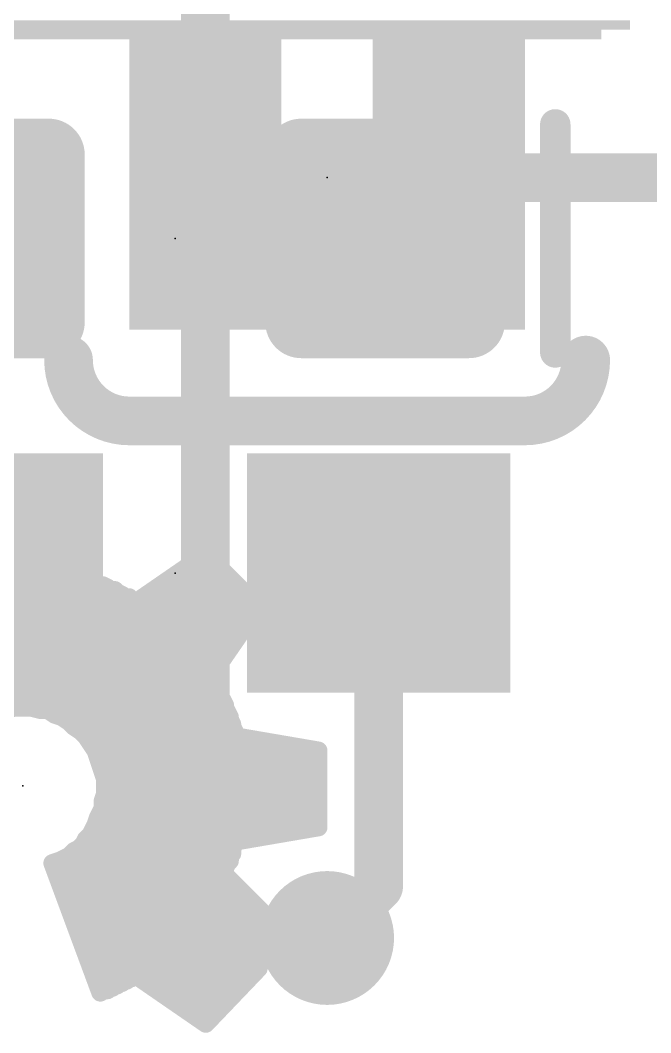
# Model space of a CAD drawing. Extents: x -15.2 to 25.5, y -11.4 to 25.5.
# Drawn here: x 2.529 to 5.161, y 2.779 to 7.007 of the extents above; entities that cross this region are included whole.
import ezdxf

# ---------------------------------------------------------------- set-up
doc = ezdxf.new("R2010")
doc.units = 0
for name, color, linetype in [('1', 12, 'CONTINUOUS'), ('16', 132, 'CONTINUOUS'), ('18', 110, 'CONTINUOUS'), ('21', 41, 'CONTINUOUS'), ('22', 40, 'CONTINUOUS'), ('23', 53, 'CONTINUOUS'), ('24', 53, 'CONTINUOUS')]:
    doc.layers.add(name, color=color, linetype=linetype)

# ---------------------------------------------------------------- blocks, each defined once
blk = doc.blocks.new('RECT160000X160000R30')
at = {"const_width": 0.15}
blk.add_lwpolyline([(0.425, -0.35), (0.425, 0.35, 0.4142), (0.35, 0.425), (-0.35, 0.425, 0.4142), (-0.425, 0.35), (-0.425, -0.35, 0.4142), (-0.35, -0.425), (0.35, -0.425, 0.4142)], format="xyb", close=True, dxfattribs=at)
blk.add_solid([(-0.3754, -0.3754), (0.3754, -0.3754), (-0.3754, 0.3754), (0.3754, 0.3754)])
blk = doc.blocks.new('RECT')
blk.add_solid([(-0.5, -0.5), (0.5, -0.5), (-0.5, 0.5), (0.5, 0.5)])
blk = doc.blocks.new('ROUNDV')
at = {"const_width": 0.5}
blk.add_lwpolyline([(0, -0.25, 1), (0, 0.25, 1), (0, -0.25)], format="xyb", dxfattribs=at)

msp = doc.modelspace()

# ---------------------------------------------------------------- linework, layer by layer
at = {"layer": '1', "const_width": 0.2032}
for points in [[(4.025, 4.699), (4.025, 3.39)], [(4.025, 3.39), (3.81, 3.175)]]:
    msp.add_lwpolyline(points, dxfattribs=at)
at = {"layer": '1', "const_width": 0.1016}
for points in [[(4.0758, 4.699, 1), (3.9742, 4.699)], [(4.0609, 3.3541, 1), (3.9891, 3.4259)], [(3.9742, 3.39, 1), (4.0758, 3.39)], [(3.7741, 3.2109, 1), (3.8459, 3.1391)]]:
    msp.add_lwpolyline(points, format="xyb", dxfattribs=at)
at = {"layer": '16'}
for points, const_width in [([(3.302, 6.35), (3.302, 8.89)], 0.2032), ([(4.191, 6.35), (3.429, 6.35)], 0.254), ([(3.302, 3.429), (3.302, 6.35)], 0.2032), ([(4.318, 6.35), (6.096, 6.35)], 0.2032), ([(3.556, 3.175), (3.302, 3.429)], 0.2032), ([(3.81, 3.175), (3.556, 3.175)], 0.2032)]:
    msp.add_lwpolyline(points, dxfattribs=dict(at, const_width=const_width))
for points, const_width in [([(3.429, 6.4135, 1), (3.429, 6.2865)], 0.127), ([(4.191, 6.2865, 1), (4.191, 6.4135)], 0.127), ([(3.3528, 6.35, 1), (3.2512, 6.35)], 0.1016), ([(4.318, 6.4008, 1), (4.318, 6.2992)], 0.1016), ([(3.2512, 6.35, 1), (3.3528, 6.35)], 0.1016), ([(3.3379, 3.4649, 1), (3.2661, 3.3931)], 0.1016), ([(3.2512, 3.429, 1), (3.3528, 3.429)], 0.1016), ([(3.556, 3.2258, 1), (3.556, 3.1242)], 0.1016), ([(3.5201, 3.1391, 1), (3.5919, 3.2109)], 0.1016), ([(3.81, 3.1242, 1), (3.81, 3.2258)], 0.1016)]:
    msp.add_lwpolyline(points, format="xyb", dxfattribs=dict(at, const_width=const_width))
at = {"layer": '21', "const_width": 0.127}
msp.add_lwpolyline([(4.7625, 6.5723), (4.7625, 5.6198)], dxfattribs=at)
at = {"layer": '21', "const_width": 0.0635}
for points in [[(4.7942, 6.5723, 1), (4.7308, 6.5723)], [(4.7308, 5.6198, 1), (4.7942, 5.6198)]]:
    msp.add_lwpolyline(points, format="xyb", dxfattribs=at)
at = {"layer": '22'}
for points, const_width in [([(2.7305, 5.588, 0.4142), (2.9845, 5.334)], 0.2032), ([(2.7813, 5.588, 1), (2.6797, 5.588)], 0.1016), ([(4.6355, 5.334, 0.4142), (4.8895, 5.588)], 0.2032), ([(4.9403, 5.588, 1), (4.8387, 5.588)], 0.1016), ([(2.9845, 5.3848, 1), (2.9845, 5.2832)], 0.1016), ([(2.9845, 5.2832, 1), (2.9845, 5.3848)], 0.1016), ([(4.6355, 5.3848, 1), (4.6355, 5.2832)], 0.1016), ([(4.6355, 5.2832, 1), (4.6355, 5.3848)], 0.1016), ([(2.7221, 5.0306, 1), (2.6847, 5.0242)], 0.038), ([(2.7034, 5.0084, 1), (2.7034, 5.0464)], 0.038), ([(2.7053, 4.997, 1), (2.7053, 5.035)], 0.038), ([(2.7184, 4.921, 1), (2.7184, 4.959)], 0.038), ([(2.7314, 4.845, 1), (2.7314, 4.883)], 0.038), ([(2.7444, 4.769, 1), (2.7444, 4.807)], 0.038), ([(3.3168, 4.7908, 1), (3.29, 4.7639)], 0.038), ([(3.3142, 4.7617, 1), (3.2926, 4.793)], 0.038), ([(2.7575, 4.693, 1), (2.7575, 4.731)], 0.038), ([(3.2086, 4.731, 1), (3.2086, 4.693)], 0.038), ([(3.3688, 4.693, 1), (3.3688, 4.731)], 0.038), ([(2.7634, 4.6964, 1), (2.7634, 4.6584)], 0.038), ([(2.7447, 4.6742, 1), (2.7821, 4.6806)], 0.038), ([(2.7819, 4.6944, 1), (2.7649, 4.6604)], 0.038), ([(2.7734, 4.6584, 1), (2.7734, 4.6964)], 0.038), ([(2.7934, 4.6864, 1), (2.7934, 4.6484)], 0.038), ([(2.7849, 4.6504, 1), (2.8019, 4.6844)], 0.038), ([(2.8268, 4.6808, 1), (2.8, 4.6539)], 0.038), ([(2.8234, 4.6764, 1), (2.8234, 4.6384)], 0.038), ([(2.8134, 4.6484, 1), (2.8134, 4.6864)], 0.038), ([(2.8519, 4.6744, 1), (2.8349, 4.6404)], 0.038), ([(2.8434, 4.6384, 1), (2.8434, 4.6764)], 0.038), ([(2.81, 4.6439, 1), (2.8368, 4.6708)], 0.038), ([(2.8634, 4.6664, 1), (2.8634, 4.6284)], 0.038), ([(2.8819, 4.6644, 1), (2.8649, 4.6304)], 0.038), ([(2.8549, 4.6304, 1), (2.8719, 4.6644)], 0.038), ([(2.8734, 4.6284, 1), (2.8734, 4.6664)], 0.038), ([(2.9068, 4.6508, 1), (2.88, 4.6239)], 0.038), ([(2.9034, 4.6464, 1), (2.9034, 4.6084)], 0.038), ([(2.8849, 4.6204, 1), (2.9019, 4.6544)], 0.038), ([(2.89, 4.6139, 1), (2.9168, 4.6408)], 0.038), ([(2.8948, 4.617, 1), (2.8948, 4.655)], 0.038), ([(2.9368, 4.6408, 1), (2.91, 4.6139)], 0.038), ([(2.9419, 4.6344, 1), (2.9249, 4.6004)], 0.038), ([(2.9234, 4.6084, 1), (2.9234, 4.6464)], 0.038), ([(3.0984, 4.655, 1), (3.0984, 4.617)], 0.038), ([(3.4448, 4.617, 1), (3.4448, 4.655)], 0.038), ([(2.92, 4.6039, 1), (2.9468, 4.6308)], 0.038), ([(2.9668, 4.6208, 1), (2.94, 4.5939)], 0.038), ([(2.9634, 4.6164, 1), (2.9634, 4.5784)], 0.038), ([(2.9449, 4.5904, 1), (2.9619, 4.6244)], 0.038), ([(2.95, 4.5839, 1), (2.9768, 4.6108)], 0.038), ([(2.9968, 4.6108, 1), (2.97, 4.5839)], 0.038), ([(3.0019, 4.6044, 1), (2.9849, 4.5704)], 0.038), ([(2.98, 4.5739, 1), (3.0068, 4.6008)], 0.038), ([(2.9834, 4.5784, 1), (2.9834, 4.6164)], 0.038), ([(3.0026, 4.593, 1), (3.0242, 4.5617)], 0.038), ([(3.0049, 4.5604, 1), (3.0219, 4.5944)], 0.038), ([(3.539, 4.5466, 1), (3.5078, 4.5682)], 0.038), ([(3.51, 4.5439, 1), (3.5368, 4.5708)], 0.038), ([(3.5208, 4.541, 1), (3.5208, 4.579)], 0.038), ([(3.4728, 4.465, 1), (3.4728, 4.503)], 0.038), ([(3.4204, 4.389, 1), (3.4204, 4.427)], 0.038), ([(3.368, 4.313, 1), (3.368, 4.351)], 0.038), ([(3.3368, 4.2808, 1), (3.31, 4.2539)], 0.038), ([(3.3078, 4.2782, 1), (3.339, 4.2566)], 0.038), ([(3.3524, 4.2574, 1), (3.3144, 4.2574)], 0.038), ([(3.3468, 4.2508, 1), (3.32, 4.2239)], 0.038), ([(3.32, 4.2439, 1), (3.3468, 4.2708)], 0.038), ([(3.3334, 4.237, 1), (3.3334, 4.275)], 0.038), ([(3.3144, 4.2374, 1), (3.3524, 4.2374)], 0.038), ([(3.3604, 4.2359, 1), (3.3264, 4.2189)], 0.038), ([(3.33, 4.2139, 1), (3.3568, 4.2408)], 0.038), ([(3.3668, 4.2208, 1), (3.34, 4.1939)], 0.038), ([(3.3364, 4.1989, 1), (3.3704, 4.2159)], 0.038), ([(3.3824, 4.1974, 1), (3.3444, 4.1974)], 0.038), ([(3.35, 4.1839, 1), (3.3768, 4.2108)], 0.038), ([(3.3768, 4.1908, 1), (3.35, 4.1639)], 0.038), ([(3.3444, 4.1774, 1), (3.3824, 4.1774)], 0.038), ([(3.3904, 4.1759, 1), (3.3564, 4.1589)], 0.038), ([(3.36, 4.1539, 1), (3.3868, 4.1808)], 0.038), ([(3.3634, 4.161, 1), (3.3634, 4.199)], 0.038), ([(3.4024, 4.1474, 1), (3.3644, 4.1474)], 0.038), ([(2.5094, 4.1193, 1), (2.4974, 4.1554)], 0.038), ([(2.578, 4.1558, 1), (2.5688, 4.1189)], 0.038), ([(2.5734, 4.1184, 1), (2.5734, 4.1564)], 0.038), ([(2.6134, 4.1464, 1), (2.6134, 4.1084)], 0.038), ([(2.6088, 4.1089, 1), (2.618, 4.1458)], 0.038), ([(2.6539, 4.1432, 1), (2.6329, 4.1116)], 0.038), ([(2.6434, 4.1084, 1), (2.6434, 4.1464)], 0.038), ([(2.6794, 4.1254, 1), (2.6674, 4.0893)], 0.038), ([(3.4004, 4.1459, 1), (3.3664, 4.1289)], 0.038), ([(3.3644, 4.1374, 1), (3.4024, 4.1374)], 0.038), ([(3.3664, 4.1389, 1), (3.4004, 4.1559)], 0.038), ([(2.6629, 4.0916, 1), (2.6839, 4.1232)], 0.038), ([(2.6835, 4.123, 1), (2.6835, 4.085)], 0.038), ([(2.7139, 4.1132, 1), (2.6929, 4.0816)], 0.038), ([(2.6974, 4.0793, 1), (2.7094, 4.1154)], 0.038), ([(2.7468, 4.0908, 1), (2.72, 4.0639)], 0.038), ([(2.7229, 4.0616, 1), (2.7439, 4.0932)], 0.038), ([(3.4224, 4.0974, 1), (3.3844, 4.0974)], 0.038), ([(3.4204, 4.0959, 1), (3.3864, 4.0789)], 0.038), ([(3.3844, 4.0874, 1), (3.4224, 4.0874)], 0.038), ([(3.3864, 4.0889, 1), (3.4204, 4.1059)], 0.038), ([(3.4324, 4.0674, 1), (3.3944, 4.0674)], 0.038), ([(3.4001, 4.085, 1), (3.4001, 4.123)], 0.038), ([(2.7639, 4.0732, 1), (2.7429, 4.0416)], 0.038), ([(2.74, 4.0439, 1), (2.7668, 4.0708)], 0.038), ([(2.7968, 4.0508, 1), (2.77, 4.0239)], 0.038), ([(2.7729, 4.0216, 1), (2.7939, 4.0532)], 0.038), ([(2.7928, 4.047, 1), (2.7928, 4.009)], 0.038), ([(3.4304, 4.0659, 1), (3.3964, 4.0489)], 0.038), ([(3.3944, 4.0574, 1), (3.4324, 4.0574)], 0.038), ([(3.3964, 4.0589, 1), (3.4304, 4.0759)], 0.038), ([(3.4424, 4.0374, 1), (3.4044, 4.0374)], 0.038), ([(3.4064, 4.0289, 1), (3.4404, 4.0459)], 0.038), ([(3.4234, 4.009, 1), (3.4234, 4.047)], 0.038), ([(2.8192, 4.0279, 1), (2.7876, 4.0068)], 0.038), ([(2.79, 4.0039, 1), (2.8168, 4.0308)], 0.038), ([(3.4266, 4.0361, 1), (3.4202, 3.9986)], 0.038), ([(3.4044, 4.0174, 1), (3.4424, 4.0174)], 0.038), ([(2.8614, 3.9634, 1), (2.8254, 3.9514)], 0.038), ([(2.8452, 3.971, 1), (2.8452, 3.933)], 0.038), ([(2.8276, 3.9468, 1), (2.8592, 3.9679)], 0.038), ([(3.7924, 3.9574, 1), (3.7544, 3.9574)], 0.038), ([(3.7702, 3.9386, 1), (3.7766, 3.9761)], 0.038), ([(3.7734, 3.933, 1), (3.7734, 3.971)], 0.038), ([(2.8705, 3.895, 1), (2.8705, 3.857)], 0.038), ([(3.7734, 3.857, 1), (3.7734, 3.895)], 0.038), ([(2.9024, 3.8374, 1), (2.8644, 3.8374)], 0.038), ([(2.8654, 3.8314, 1), (2.9014, 3.8434)], 0.038), ([(2.8834, 3.819, 1), (2.8834, 3.781)], 0.038), ([(2.9014, 3.7714, 1), (2.8654, 3.7834)], 0.038), ([(3.7734, 3.781, 1), (3.7734, 3.819)], 0.038), ([(2.8924, 3.7474, 1), (2.8544, 3.7474)], 0.038), ([(2.8554, 3.7534, 1), (2.8914, 3.7414)], 0.038), ([(2.8644, 3.7774, 1), (2.9024, 3.7774)], 0.038), ([(2.8734, 3.743, 1), (2.8734, 3.705)], 0.038), ([(2.8544, 3.7174, 1), (2.8924, 3.7174)], 0.038), ([(2.8904, 3.7089, 1), (2.8564, 3.7259)], 0.038), ([(3.7734, 3.705, 1), (3.7734, 3.743)], 0.038), ([(2.8436, 3.667, 1), (2.8436, 3.629)], 0.038), ([(2.8604, 3.6389, 1), (2.8264, 3.6559)], 0.038), ([(2.8364, 3.6859, 1), (2.8704, 3.6689)], 0.038), ([(2.8714, 3.6714, 1), (2.8354, 3.6834)], 0.038), ([(3.7734, 3.629, 1), (3.7734, 3.667)], 0.038), ([(2.8368, 3.5939, 1), (2.81, 3.6208)], 0.038), ([(2.8254, 3.6534, 1), (2.8614, 3.6414)], 0.038), ([(3.7544, 3.6374, 1), (3.7924, 3.6374)], 0.038), ([(3.7766, 3.6186, 1), (3.7702, 3.6561)], 0.038), ([(2.7764, 3.5759, 1), (2.8104, 3.5589)], 0.038), ([(2.7957, 3.591, 1), (2.7957, 3.553)], 0.038), ([(2.8068, 3.5539, 1), (2.78, 3.5808)], 0.038), ([(2.79, 3.6008, 1), (2.8168, 3.5739)], 0.038), ([(2.8204, 3.5789, 1), (2.7864, 3.5959)], 0.038), ([(2.8064, 3.6159, 1), (2.8404, 3.5989)], 0.038), ([(3.4424, 3.5774, 1), (3.4044, 3.5774)], 0.038), ([(3.4202, 3.5961, 1), (3.4266, 3.5586)], 0.038), ([(3.4404, 3.5589, 1), (3.4064, 3.5759)], 0.038), ([(3.4234, 3.553, 1), (3.4234, 3.591)], 0.038), ([(2.7419, 3.5004, 1), (2.7249, 3.5344)], 0.038), ([(2.7449, 3.5544, 1), (2.7619, 3.5204)], 0.038), ([(2.7668, 3.5239, 1), (2.74, 3.5508)], 0.038), ([(2.76, 3.5608, 1), (2.7868, 3.5339)], 0.038), ([(2.7819, 3.5304, 1), (2.7649, 3.5644)], 0.038), ([(3.4224, 3.5174, 1), (3.3844, 3.5174)], 0.038), ([(3.4324, 3.5474, 1), (3.3944, 3.5474)], 0.038), ([(3.3964, 3.5559, 1), (3.4304, 3.5389)], 0.038), ([(3.4268, 3.5139, 1), (3.4, 3.5408)], 0.038), ([(3.4044, 3.5674, 1), (3.4424, 3.5674)], 0.038), ([(2.6812, 3.494, 1), (2.6456, 3.4808)], 0.038), ([(2.6574, 3.5054, 1), (2.6694, 3.4693)], 0.038), ([(2.6893, 3.515, 1), (2.6893, 3.477)], 0.038), ([(2.6849, 3.5144, 1), (2.7019, 3.4804)], 0.038), ([(2.6994, 3.4793, 1), (2.6874, 3.5154)], 0.038), ([(2.72, 3.5308, 1), (2.7468, 3.5039)], 0.038), ([(3.38, 3.5008, 1), (3.4068, 3.4739)], 0.038), ([(3.4104, 3.4789, 1), (3.3764, 3.4959)], 0.038), ([(3.39, 3.5308, 1), (3.4168, 3.5039)], 0.038), ([(3.3844, 3.4974, 1), (3.4224, 3.4974)], 0.038), ([(3.4168, 3.4839, 1), (3.39, 3.5108)], 0.038), ([(3.3944, 3.5274, 1), (3.4324, 3.5274)], 0.038), ([(3.402, 3.477, 1), (3.402, 3.515)], 0.038), ([(3.3924, 3.4374, 1), (3.3544, 3.4374)], 0.038), ([(3.36, 3.4508, 1), (3.3868, 3.4239)], 0.038), ([(3.4024, 3.4674, 1), (3.3644, 3.4674)], 0.038), ([(3.3664, 3.4759, 1), (3.4004, 3.4589)], 0.038), ([(3.3968, 3.4339, 1), (3.37, 3.4608)], 0.038), ([(2.6884, 3.439, 1), (2.6884, 3.401)], 0.038), ([(3.3668, 3.3739, 1), (3.34, 3.4008)], 0.038), ([(3.35, 3.4208, 1), (3.3768, 3.3939)], 0.038), ([(3.3804, 3.3989, 1), (3.3464, 3.4159)], 0.038), ([(3.3544, 3.4174, 1), (3.3924, 3.4174)], 0.038), ([(3.3868, 3.4039, 1), (3.36, 3.4308)], 0.038), ([(3.3644, 3.4474, 1), (3.4024, 3.4474)], 0.038), ([(3.3734, 3.401, 1), (3.3734, 3.439)], 0.038), ([(3.3524, 3.3574, 1), (3.3144, 3.3574)], 0.038), ([(3.3164, 3.3659, 1), (3.3504, 3.3489)], 0.038), ([(3.3504, 3.3389, 1), (3.3164, 3.3559)], 0.038), ([(3.33, 3.3908, 1), (3.3568, 3.3639)], 0.038), ([(3.3604, 3.3689, 1), (3.3264, 3.3859)], 0.038), ([(3.3364, 3.3959, 1), (3.3704, 3.3789)], 0.038), ([(2.7165, 3.363, 1), (2.7165, 3.325)], 0.038), ([(3.3389, 3.3384, 1), (3.3079, 3.3163)], 0.038), ([(3.3064, 3.3359, 1), (3.3404, 3.3189)], 0.038), ([(3.3144, 3.3474, 1), (3.3524, 3.3474)], 0.038), ([(3.3317, 3.325, 1), (3.3317, 3.363)], 0.038), ([(2.7447, 3.287, 1), (2.7447, 3.249)], 0.038), ([(3.3658, 3.249, 1), (3.3658, 3.287)], 0.038), ([(2.7728, 3.211, 1), (2.7728, 3.173)], 0.038), ([(3.4201, 3.173, 1), (3.4201, 3.211)], 0.038), ([(2.8009, 3.135, 1), (2.8009, 3.097)], 0.038), ([(3.4744, 3.097, 1), (3.4744, 3.135)], 0.038), ([(2.8291, 3.059, 1), (2.8291, 3.021)], 0.038), ([(2.9834, 3.0264, 1), (2.9834, 2.9884)], 0.038), ([(2.9968, 2.9939, 1), (2.97, 3.0208)], 0.038), ([(3.0034, 3.0364, 1), (3.0034, 2.9984)], 0.038), ([(3.0168, 3.0039, 1), (2.99, 3.0308)], 0.038), ([(2.9934, 2.9884, 1), (2.9934, 3.0264)], 0.038), ([(3.0242, 3.033, 1), (3.0026, 3.0017)], 0.038), ([(3.0134, 2.9984, 1), (3.0134, 3.0364)], 0.038), ([(3.5079, 3.0363, 1), (3.5389, 3.0584)], 0.038), ([(3.5371, 3.0342, 1), (3.5097, 3.0605)], 0.038), ([(3.5164, 3.021, 1), (3.5164, 3.059)], 0.038), ([(2.8572, 2.983, 1), (2.8572, 2.945)], 0.038), ([(2.9034, 2.9864, 1), (2.9034, 2.9484)], 0.038), ([(2.9168, 2.9539, 1), (2.89, 2.9808)], 0.038), ([(2.9, 2.945, 1), (2.9, 2.983)], 0.038), ([(2.9234, 2.9964, 1), (2.9234, 2.9584)], 0.038), ([(2.9368, 2.9639, 1), (2.91, 2.9908)], 0.038), ([(2.9134, 2.9484, 1), (2.9134, 2.9864)], 0.038), ([(2.92, 2.9908, 1), (2.9468, 2.9639)], 0.038), ([(2.9434, 3.0064, 1), (2.9434, 2.9684)], 0.038), ([(2.9568, 2.9739, 1), (2.93, 3.0008)], 0.038), ([(2.9334, 2.9584, 1), (2.9334, 2.9964)], 0.038), ([(2.94, 3.0008, 1), (2.9668, 2.9739)], 0.038), ([(2.9634, 3.0164, 1), (2.9634, 2.9784)], 0.038), ([(2.9768, 2.9839, 1), (2.95, 3.0108)], 0.038), ([(2.9534, 2.9684, 1), (2.9534, 3.0064)], 0.038), ([(2.96, 3.0108, 1), (2.9868, 2.9839)], 0.038), ([(2.9734, 2.9784, 1), (2.9734, 3.0164)], 0.038), ([(2.98, 3.0208, 1), (3.0068, 2.9939)], 0.038), ([(3.0908, 2.983, 1), (3.0908, 2.945)], 0.038), ([(3.4437, 2.945, 1), (3.4437, 2.983)], 0.038), ([(2.85, 2.9608, 1), (2.8768, 2.9339)], 0.038), ([(2.8456, 2.9408, 1), (2.8812, 2.954)], 0.038), ([(2.8734, 2.9764, 1), (2.8734, 2.9384)], 0.038), ([(2.8868, 2.9439, 1), (2.86, 2.9708)], 0.038), ([(2.88, 2.9708, 1), (2.9068, 2.9439)], 0.038), ([(2.8934, 2.9384, 1), (2.8934, 2.9764)], 0.038), ([(2.9, 2.9808, 1), (2.9268, 2.9539)], 0.038), ([(3.201, 2.907, 1), (3.201, 2.869)], 0.038), ([(3.371, 2.869, 1), (3.371, 2.907)], 0.038), ([(3.2897, 2.8305, 1), (3.3171, 2.8042)], 0.038), ([(3.2926, 2.8017, 1), (3.3142, 2.833)], 0.038)]:
    msp.add_lwpolyline(points, format="xyb", dxfattribs=dict(at, const_width=const_width))
for points, const_width in [([(2.9845, 5.334), (4.6355, 5.334)], 0.2032), ([(2.3815, 5.016), (2.7053, 5.016)], 0.076), ([(2.3834, 5.0274), (2.7034, 5.0274)], 0.076), ([(2.7034, 5.0274), (2.7634, 4.6774)], 0.076), ([(2.3684, 4.94), (2.7184, 4.94)], 0.076), ([(2.3554, 4.864), (2.7314, 4.864)], 0.076), ([(2.3424, 4.788), (2.7444, 4.788)], 0.076), ([(3.0134, 4.5774), (3.3034, 4.7774)], 0.076), ([(3.3034, 4.7774), (3.5234, 4.5574)], 0.076), ([(2.3293, 4.712), (2.7575, 4.712)], 0.076), ([(3.2086, 4.712), (3.3688, 4.712)], 0.076), ([(2.7634, 4.6774), (2.7734, 4.6774)], 0.076), ([(2.7734, 4.6774), (2.7934, 4.6674)], 0.076), ([(2.7934, 4.6674), (2.8134, 4.6674)], 0.076), ([(2.8134, 4.6674), (2.8234, 4.6574)], 0.076), ([(2.8234, 4.6574), (2.8434, 4.6574)], 0.076), ([(2.8434, 4.6574), (2.8634, 4.6474)], 0.076), ([(2.1907, 4.636), (2.8948, 4.636)], 0.076), ([(2.8634, 4.6474), (2.8734, 4.6474)], 0.076), ([(2.8734, 4.6474), (2.8934, 4.6374)], 0.076), ([(2.8934, 4.6374), (2.9034, 4.6274)], 0.076), ([(2.9034, 4.6274), (2.9234, 4.6274)], 0.076), ([(2.9234, 4.6274), (2.9334, 4.6174)], 0.076), ([(2.9334, 4.6174), (2.9534, 4.6074)], 0.076), ([(3.0984, 4.636), (3.4448, 4.636)], 0.076), ([(2.9534, 4.6074), (2.9634, 4.5974)], 0.076), ([(2.9634, 4.5974), (2.9834, 4.5974)], 0.076), ([(2.9834, 4.5974), (2.9934, 4.5874)], 0.076), ([(2.9934, 4.5874), (3.0134, 4.5774)], 0.076), ([(1.5562, 4.56), (3.5208, 4.56)], 0.076), ([(3.5234, 4.5574), (3.3234, 4.2674)], 0.076), ([(1.6065, 4.484), (3.4728, 4.484)], 0.076), ([(1.6616, 4.408), (3.4204, 4.408)], 0.076), ([(1.7166, 4.332), (3.368, 4.332)], 0.076), ([(1.7527, 4.256), (3.3334, 4.256)], 0.076), ([(3.3234, 4.2674), (3.3334, 4.2574)], 0.076), ([(3.3334, 4.2574), (3.3334, 4.2374)], 0.076), ([(3.3334, 4.2374), (3.3434, 4.2274)], 0.076), ([(3.3434, 4.2274), (3.3534, 4.2074)], 0.076), ([(3.3534, 4.2074), (3.3634, 4.1974)], 0.076), ([(3.3634, 4.1974), (3.3634, 4.1774)], 0.076), ([(1.7147, 4.18), (3.3634, 4.18)], 0.076), ([(3.3634, 4.1774), (3.3734, 4.1674)], 0.076), ([(3.3734, 4.1674), (3.3834, 4.1474)], 0.076), ([(3.3834, 4.1474), (3.3834, 4.1374)], 0.076), ([(2.5034, 4.1374), (2.4734, 4.1274)], 0.076), ([(2.5734, 4.1374), (2.5034, 4.1374)], 0.076), ([(2.6134, 4.1274), (2.5734, 4.1374)], 0.076), ([(2.6434, 4.1274), (2.6134, 4.1274)], 0.076), ([(2.6734, 4.1074), (2.6434, 4.1274)], 0.076), ([(2.7034, 4.0974), (2.6734, 4.1074)], 0.076), ([(3.3834, 4.1374), (3.4034, 4.0974)], 0.076), ([(2.6835, 4.104), (3.4001, 4.104)], 0.076), ([(2.7334, 4.0774), (2.7034, 4.0974)], 0.076), ([(2.7534, 4.0574), (2.7334, 4.0774)], 0.076), ([(3.4034, 4.0974), (3.4034, 4.0874)], 0.076), ([(3.4034, 4.0874), (3.4134, 4.0674)], 0.076), ([(3.4134, 4.0674), (3.4134, 4.0574)], 0.076), ([(2.7834, 4.0374), (2.7534, 4.0574)], 0.076), ([(2.8034, 4.0174), (2.7834, 4.0374)], 0.076), ([(2.7928, 4.028), (3.4234, 4.028)], 0.076), ([(3.4134, 4.0574), (3.4234, 4.0374)], 0.076), ([(3.4234, 4.0374), (3.4234, 4.0174)], 0.076), ([(2.8434, 3.9574), (2.8034, 4.0174)], 0.076), ([(3.4234, 4.0174), (3.7734, 3.9574)], 0.076), ([(2.8834, 3.8374), (2.8434, 3.9574)], 0.076), ([(2.8452, 3.952), (3.7734, 3.952)], 0.076), ([(3.7734, 3.9574), (3.7734, 3.6374)], 0.076), ([(2.8705, 3.876), (3.7734, 3.876)], 0.076), ([(2.8834, 3.7774), (2.8834, 3.8374)], 0.076), ([(2.8734, 3.7474), (2.8834, 3.7774)], 0.076), ([(2.8834, 3.8), (3.7734, 3.8)], 0.076), ([(2.8734, 3.7174), (2.8734, 3.7474)], 0.076), ([(2.8534, 3.6774), (2.8734, 3.7174)], 0.076), ([(2.8734, 3.724), (3.7734, 3.724)], 0.076), ([(2.8234, 3.6074), (2.8434, 3.6474)], 0.076), ([(2.8434, 3.6474), (2.8534, 3.6774)], 0.076), ([(2.8436, 3.648), (3.7734, 3.648)], 0.076), ([(2.8034, 3.5874), (2.8234, 3.6074)], 0.076), ([(3.7734, 3.6374), (3.4234, 3.5774)], 0.076), ([(2.7734, 3.5474), (2.7934, 3.5674)], 0.076), ([(2.7934, 3.5674), (2.8034, 3.5874)], 0.076), ([(2.7957, 3.572), (3.4234, 3.572)], 0.076), ([(3.4234, 3.5674), (3.4134, 3.5474)], 0.076), ([(3.4234, 3.5774), (3.4234, 3.5674)], 0.076), ([(2.6934, 3.4974), (2.7334, 3.5174)], 0.076), ([(2.7334, 3.5174), (2.7534, 3.5374)], 0.076), ([(2.7534, 3.5374), (2.7734, 3.5474)], 0.076), ([(3.4134, 3.5274), (3.4034, 3.5174)], 0.076), ([(3.4034, 3.5174), (3.4034, 3.4974)], 0.076), ([(3.4134, 3.5474), (3.4134, 3.5274)], 0.076), ([(2.6634, 3.4874), (2.6934, 3.4974)], 0.076), ([(2.8634, 2.9474), (2.6634, 3.4874)], 0.076), ([(2.6893, 3.496), (3.402, 3.496)], 0.076), ([(3.3934, 3.4874), (3.3834, 3.4674)], 0.076), ([(3.4034, 3.4974), (3.3934, 3.4874)], 0.076), ([(3.3834, 3.4474), (3.3734, 3.4374)], 0.076), ([(3.3734, 3.4374), (3.3734, 3.4174)], 0.076), ([(3.3834, 3.4674), (3.3834, 3.4474)], 0.076), ([(2.6884, 3.42), (3.3734, 3.42)], 0.076), ([(3.3534, 3.3874), (3.3434, 3.3774)], 0.076), ([(3.3634, 3.4074), (3.3534, 3.3874)], 0.076), ([(3.3734, 3.4174), (3.3634, 3.4074)], 0.076), ([(3.3334, 3.3474), (3.3234, 3.3274)], 0.076), ([(3.3434, 3.3774), (3.3334, 3.3574)], 0.076), ([(3.3334, 3.3574), (3.3334, 3.3474)], 0.076), ([(2.7165, 3.344), (3.3317, 3.344)], 0.076), ([(3.3234, 3.3274), (3.5234, 3.0474)], 0.076), ([(2.7447, 3.268), (3.3658, 3.268)], 0.076), ([(2.7728, 3.192), (3.4201, 3.192)], 0.076), ([(2.8009, 3.116), (3.4744, 3.116)], 0.076), ([(2.8291, 3.04), (3.5164, 3.04)], 0.076), ([(2.9834, 3.0074), (2.9734, 2.9974)], 0.076), ([(2.9934, 3.0074), (2.9834, 3.0074)], 0.076), ([(3.0034, 3.0174), (2.9934, 3.0074)], 0.076), ([(3.0134, 3.0174), (3.0034, 3.0174)], 0.076), ([(3.3034, 2.8174), (3.0134, 3.0174)], 0.076), ([(3.5234, 3.0474), (3.3034, 2.8174)], 0.076), ([(2.8572, 2.964), (2.9, 2.964)], 0.076), ([(2.9034, 2.9674), (2.8934, 2.9574)], 0.076), ([(2.9134, 2.9674), (2.9034, 2.9674)], 0.076), ([(2.9234, 2.9774), (2.9134, 2.9674)], 0.076), ([(2.9334, 2.9774), (2.9234, 2.9774)], 0.076), ([(2.9434, 2.9874), (2.9334, 2.9774)], 0.076), ([(2.9534, 2.9874), (2.9434, 2.9874)], 0.076), ([(2.9634, 2.9974), (2.9534, 2.9874)], 0.076), ([(2.9734, 2.9974), (2.9634, 2.9974)], 0.076), ([(3.0908, 2.964), (3.4437, 2.964)], 0.076), ([(2.8734, 2.9574), (2.8634, 2.9474)], 0.076), ([(2.8934, 2.9574), (2.8734, 2.9574)], 0.076), ([(3.201, 2.888), (3.371, 2.888)], 0.076)]:
    msp.add_lwpolyline(points, dxfattribs=dict(at, const_width=const_width))
at = {"layer": '23'}
for p in [(3.175, 6.096), (3.175, 4.699)]:
    msp.add_point(p, dxfattribs=at)
at = {"layer": '24'}
for p in [(3.81, 6.35), (2.54, 3.81)]:
    msp.add_point(p, dxfattribs=at)

# ---------------------------------------------------------------- block references
at = {"layer": '1', "rotation": 270}
for p in [(2.298, 6.096), (4.052, 6.096)]:
    msp.add_blockref('RECT160000X160000R30', p, dxfattribs=at)
at = {"layer": '1', "xscale": 1.1}
for p in [(2.325, 4.699), (4.025, 4.699)]:
    msp.add_blockref('RECT', p, dxfattribs=at)
at = {"layer": '16', "xscale": 0.635, "yscale": 1.27, "rotation": 180}
for p in [(3.302, 6.35), (4.318, 6.35)]:
    msp.add_blockref('RECT', p, dxfattribs=at)
at = {"layer": '18', "xscale": 0.5588, "yscale": 0.5588}
msp.add_blockref('ROUNDV', (3.81, 3.175), dxfattribs=at)
msp.add_blockref('ROUNDV', (3.81, 3.175), dxfattribs=at)
at = {"layer": '21', "yscale": 0.04}
for p, xscale in [((3.135, 6.987), 3.88), ((3.135, 6.947), 3.64)]:
    msp.add_blockref('RECT', p, dxfattribs=dict(at, xscale=xscale))

doc.saveas('drawing.dxf')
